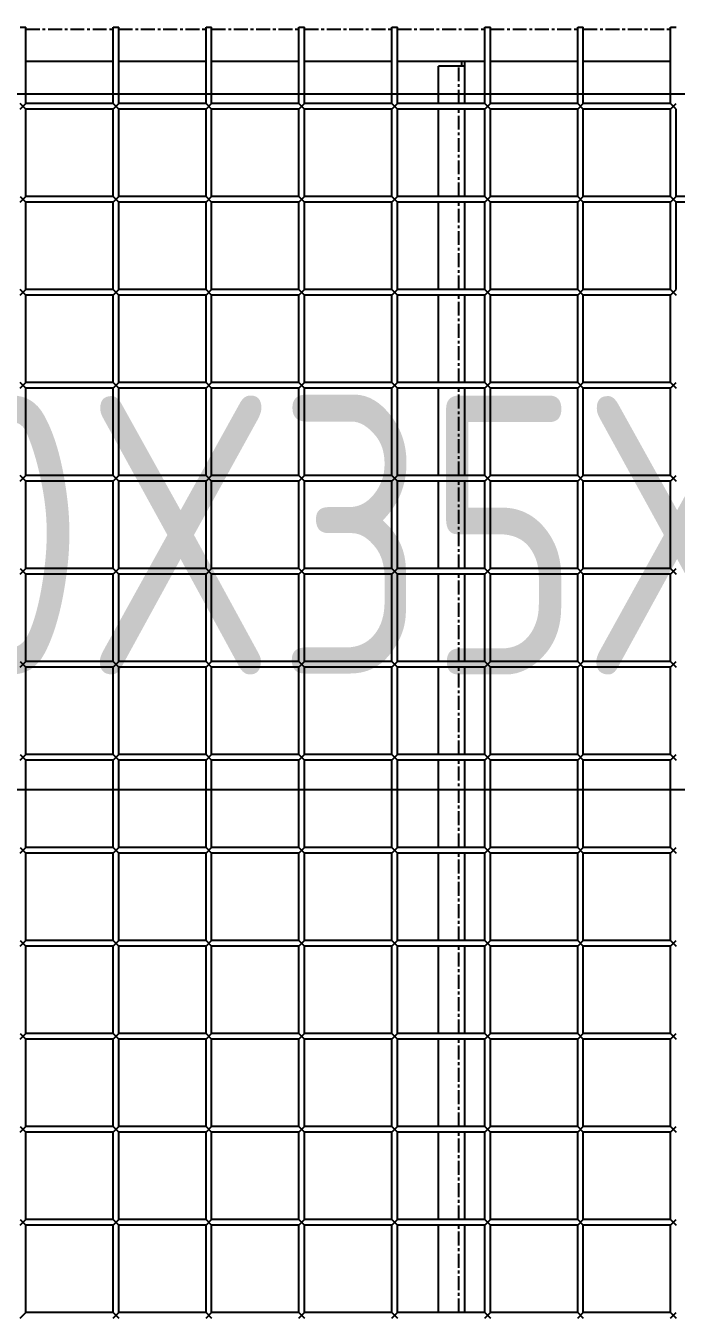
# Model space of a CAD drawing. Header units: millimetres. Extents: x -198529 to 244266, y -64 to 158464.
# Drawn here: x -164732 to -164382, y 97467 to 98160 of the extents above; entities that cross this region are included whole.
import ezdxf

# ---------------------------------------------------------------- set-up
doc = ezdxf.new("R2010")
doc.units = ezdxf.units.MM
doc.linetypes.add('CENTER', pattern=[12, 7.5, -1.5, 1.5, -1.5])
for name, color, linetype in [('0-DCC', 30, 'Continuous'), ('0-DCC-STRUC', 180, 'Continuous'), ('0-DCC-STRUC-T', 4, 'Continuous')]:
    doc.layers.add(name, color=color, linetype=linetype)
doc.styles.add('EDRI-COM', font='tssdeng.shx', dxfattribs={"width": 0.8, "bigfont": 'hztxt.shx'})

# ---------------------------------------------------------------- blocks, each defined once
blk = doc.blocks.new('DCC2850x1800(右)')
at = {"color": 0, "linetype": 'Continuous'}
for p, q in [((64392.5, -72712.38), (64389.5, -72712.38)), ((64392.5, -72753.48), (64392.5, -72712.38)), ((64439.5, -72753.48), (64439.5, -72712.38)), ((64442.5, -72712.38), (64439.5, -72712.38)), ((64442.5, -72753.48), (64442.5, -72712.38)), ((64489.5, -72753.48), (64489.5, -72712.38)), ((64492.5, -72712.38), (64489.5, -72712.38)), ((64492.5, -72753.48), (64492.5, -72712.38)), ((64539.5, -72753.48), (64539.5, -72712.38)), ((64542.5, -72712.38), (64539.5, -72712.38)), ((64542.5, -72753.48), (64542.5, -72712.38)), ((64589.5, -72753.48), (64589.5, -72712.38)), ((64592.5, -72712.38), (64589.5, -72712.38)), ((64592.5, -72753.48), (64592.5, -72712.38)), ((64639.5, -72753.48), (64639.5, -72712.38)), ((64642.5, -72712.38), (64639.5, -72712.38)), ((64642.5, -72753.48), (64642.5, -72712.38)), ((64689.5, -72753.48), (64689.5, -72712.38)), ((64692.5, -72712.38), (64689.5, -72712.38)), ((64692.5, -72753.48), (64692.5, -72712.38)), ((64739.5, -72753.48), (64739.5, -72712.38)), ((64742.5, -72712.38), (64739.5, -72712.38)), ((64392.5, -72730.88), (64439.5, -72730.88)), ((64442.5, -72730.88), (64489.5, -72730.88)), ((64492.5, -72730.88), (64539.5, -72730.88)), ((64503.5, -72730.88), (64503.5, -72753.48)), ((64505, -72730.88), (64505, -72733.38)), ((64542.5, -72730.88), (64589.5, -72730.88)), ((64592.5, -72730.88), (64639.5, -72730.88)), ((64642.5, -72730.88), (64689.5, -72730.88)), ((64692.5, -72730.88), (64739.5, -72730.88)), ((64503.5, -72733.38), (64517.5, -72733.38)), ((64517.5, -72753.48), (64517.5, -72733.38)), ((64392.5, -72756.48), (64389.5, -72753.48)), ((64389.5, -72756.48), (64392.5, -72753.48)), ((64389.5, -72803.48), (64389.5, -72756.48)), ((64392.5, -72753.48), (64439.5, -72753.48)), ((64392.5, -72756.48), (64439.5, -72756.48)), ((64392.5, -72803.48), (64392.5, -72756.48)), ((64442.5, -72756.48), (64439.5, -72753.48)), ((64439.5, -72756.48), (64442.5, -72753.48)), ((64439.5, -72803.48), (64439.5, -72756.48)), ((64442.5, -72753.48), (64489.5, -72753.48)), ((64442.5, -72756.48), (64489.5, -72756.48)), ((64442.5, -72803.48), (64442.5, -72756.48)), ((64492.5, -72756.48), (64489.5, -72753.48)), ((64489.5, -72756.48), (64492.5, -72753.48)), ((64489.5, -72803.48), (64489.5, -72756.48)), ((64492.5, -72753.48), (64539.5, -72753.48)), ((64492.5, -72756.48), (64539.5, -72756.48)), ((64492.5, -72803.48), (64492.5, -72756.48)), ((64503.5, -72756.48), (64503.5, -72803.48)), ((64517.5, -72803.48), (64517.5, -72756.48)), ((64542.5, -72756.48), (64539.5, -72753.48)), ((64539.5, -72756.48), (64542.5, -72753.48)), ((64539.5, -72803.48), (64539.5, -72756.48)), ((64542.5, -72753.48), (64589.5, -72753.48)), ((64542.5, -72756.48), (64589.5, -72756.48)), ((64542.5, -72803.48), (64542.5, -72756.48)), ((64592.5, -72756.48), (64589.5, -72753.48)), ((64589.5, -72756.48), (64592.5, -72753.48)), ((64589.5, -72803.48), (64589.5, -72756.48)), ((64592.5, -72753.48), (64639.5, -72753.48)), ((64592.5, -72756.48), (64639.5, -72756.48)), ((64592.5, -72803.48), (64592.5, -72756.48)), ((64642.5, -72756.48), (64639.5, -72753.48)), ((64639.5, -72756.48), (64642.5, -72753.48)), ((64639.5, -72803.48), (64639.5, -72756.48)), ((64642.5, -72753.48), (64689.5, -72753.48)), ((64642.5, -72756.48), (64689.5, -72756.48)), ((64642.5, -72803.48), (64642.5, -72756.48)), ((64692.5, -72756.48), (64689.5, -72753.48)), ((64689.5, -72756.48), (64692.5, -72753.48)), ((64689.5, -72803.48), (64689.5, -72756.48)), ((64692.5, -72753.48), (64739.5, -72753.48)), ((64692.5, -72756.48), (64739.5, -72756.48)), ((64692.5, -72803.48), (64692.5, -72756.48)), ((64742.5, -72756.48), (64739.5, -72753.48)), ((64739.5, -72756.48), (64742.5, -72753.48)), ((64739.5, -72803.48), (64739.5, -72756.48)), ((64342.5, -72803.48), (64389.5, -72803.48)), ((64342.5, -72806.48), (64389.5, -72806.48)), ((64392.5, -72806.48), (64389.5, -72803.48)), ((64392.5, -72803.48), (64389.5, -72806.48)), ((64389.5, -72853.48), (64389.5, -72806.48)), ((64392.5, -72803.48), (64439.5, -72803.48)), ((64392.5, -72853.48), (64392.5, -72806.48)), ((64392.5, -72806.48), (64439.5, -72806.48)), ((64442.5, -72806.48), (64439.5, -72803.48)), ((64442.5, -72803.48), (64439.5, -72806.48)), ((64439.5, -72853.48), (64439.5, -72806.48)), ((64442.5, -72803.48), (64489.5, -72803.48)), ((64442.5, -72853.48), (64442.5, -72806.48)), ((64442.5, -72806.48), (64489.5, -72806.48)), ((64492.5, -72806.48), (64489.5, -72803.48)), ((64492.5, -72803.48), (64489.5, -72806.48)), ((64489.5, -72853.48), (64489.5, -72806.48)), ((64492.5, -72803.48), (64539.5, -72803.48)), ((64492.5, -72853.48), (64492.5, -72806.48)), ((64492.5, -72806.48), (64539.5, -72806.48)), ((64503.5, -72806.48), (64503.5, -72853.48)), ((64517.5, -72853.48), (64517.5, -72806.48)), ((64542.5, -72806.48), (64539.5, -72803.48)), ((64542.5, -72803.48), (64539.5, -72806.48)), ((64539.5, -72853.48), (64539.5, -72806.48)), ((64542.5, -72803.48), (64589.5, -72803.48)), ((64542.5, -72853.48), (64542.5, -72806.48)), ((64542.5, -72806.48), (64589.5, -72806.48)), ((64592.5, -72806.48), (64589.5, -72803.48)), ((64592.5, -72803.48), (64589.5, -72806.48)), ((64589.5, -72853.48), (64589.5, -72806.48)), ((64592.5, -72803.48), (64639.5, -72803.48)), ((64592.5, -72853.48), (64592.5, -72806.48)), ((64592.5, -72806.48), (64639.5, -72806.48)), ((64642.5, -72806.48), (64639.5, -72803.48)), ((64642.5, -72803.48), (64639.5, -72806.48)), ((64639.5, -72853.48), (64639.5, -72806.48)), ((64642.5, -72803.48), (64689.5, -72803.48)), ((64642.5, -72853.48), (64642.5, -72806.48)), ((64642.5, -72806.48), (64689.5, -72806.48)), ((64692.5, -72806.48), (64689.5, -72803.48)), ((64692.5, -72803.48), (64689.5, -72806.48)), ((64689.5, -72853.48), (64689.5, -72806.48)), ((64692.5, -72803.48), (64739.5, -72803.48)), ((64692.5, -72853.48), (64692.5, -72806.48)), ((64692.5, -72806.48), (64739.5, -72806.48)), ((64742.5, -72806.48), (64739.5, -72803.48)), ((64742.5, -72803.48), (64739.5, -72806.48)), ((64739.5, -72853.48), (64739.5, -72806.48)), ((64392.5, -72856.48), (64389.5, -72853.48)), ((64392.5, -72853.48), (64389.5, -72856.48)), ((64392.5, -72853.48), (64439.5, -72853.48)), ((64392.5, -72903.48), (64392.5, -72856.48)), ((64392.5, -72856.48), (64439.5, -72856.48)), ((64442.5, -72856.48), (64439.5, -72853.48)), ((64442.5, -72853.48), (64439.5, -72856.48)), ((64439.5, -72903.48), (64439.5, -72856.48)), ((64442.5, -72853.48), (64489.5, -72853.48)), ((64442.5, -72903.48), (64442.5, -72856.48)), ((64442.5, -72856.48), (64489.5, -72856.48)), ((64492.5, -72856.48), (64489.5, -72853.48)), ((64492.5, -72853.48), (64489.5, -72856.48)), ((64489.5, -72903.48), (64489.5, -72856.48)), ((64492.5, -72853.48), (64539.5, -72853.48)), ((64492.5, -72903.48), (64492.5, -72856.48)), ((64492.5, -72856.48), (64539.5, -72856.48)), ((64503.5, -72856.48), (64503.5, -72903.48)), ((64517.5, -72903.48), (64517.5, -72856.48)), ((64542.5, -72856.48), (64539.5, -72853.48)), ((64542.5, -72853.48), (64539.5, -72856.48)), ((64539.5, -72903.48), (64539.5, -72856.48)), ((64542.5, -72853.48), (64589.5, -72853.48)), ((64542.5, -72903.48), (64542.5, -72856.48)), ((64542.5, -72856.48), (64589.5, -72856.48)), ((64592.5, -72856.48), (64589.5, -72853.48)), ((64592.5, -72853.48), (64589.5, -72856.48)), ((64589.5, -72903.48), (64589.5, -72856.48)), ((64592.5, -72853.48), (64639.5, -72853.48)), ((64592.5, -72903.48), (64592.5, -72856.48)), ((64592.5, -72856.48), (64639.5, -72856.48)), ((64642.5, -72856.48), (64639.5, -72853.48)), ((64639.5, -72856.48), (64642.5, -72853.48)), ((64639.5, -72903.48), (64639.5, -72856.48)), ((64642.5, -72853.48), (64689.5, -72853.48)), ((64642.5, -72903.48), (64642.5, -72856.48)), ((64642.5, -72856.48), (64689.5, -72856.48)), ((64692.5, -72856.48), (64689.5, -72853.48)), ((64689.5, -72856.48), (64692.5, -72853.48)), ((64689.5, -72903.48), (64689.5, -72856.48)), ((64692.5, -72853.48), (64739.5, -72853.48)), ((64692.5, -72903.48), (64692.5, -72856.48)), ((64692.5, -72856.48), (64739.5, -72856.48)), ((64742.5, -72856.48), (64739.5, -72853.48)), ((64739.5, -72856.48), (64742.5, -72853.48)), ((64739.5, -72903.48), (64739.5, -72856.48)), ((64392.5, -72906.48), (64389.5, -72903.48)), ((64392.5, -72903.48), (64389.5, -72906.48)), ((64392.5, -72903.48), (64439.5, -72903.48)), ((64442.5, -72906.48), (64439.5, -72903.48)), ((64442.5, -72903.48), (64439.5, -72906.48)), ((64442.5, -72903.48), (64489.5, -72903.48)), ((64492.5, -72906.48), (64489.5, -72903.48)), ((64492.5, -72903.48), (64489.5, -72906.48)), ((64492.5, -72903.48), (64539.5, -72903.48)), ((64542.5, -72906.48), (64539.5, -72903.48)), ((64542.5, -72903.48), (64539.5, -72906.48)), ((64542.5, -72903.48), (64589.5, -72903.48)), ((64592.5, -72906.48), (64589.5, -72903.48)), ((64592.5, -72903.48), (64589.5, -72906.48)), ((64592.5, -72903.48), (64639.5, -72903.48)), ((64642.5, -72906.48), (64639.5, -72903.48)), ((64642.5, -72903.48), (64639.5, -72906.48)), ((64642.5, -72903.48), (64689.5, -72903.48)), ((64692.5, -72906.48), (64689.5, -72903.48)), ((64689.5, -72906.48), (64692.5, -72903.48)), ((64692.5, -72903.48), (64739.5, -72903.48)), ((64742.5, -72906.48), (64739.5, -72903.48)), ((64739.5, -72906.48), (64742.5, -72903.48)), ((64392.5, -72953.48), (64392.5, -72906.48)), ((64392.5, -72906.48), (64439.5, -72906.48)), ((64439.5, -72953.48), (64439.5, -72906.48)), ((64442.5, -72953.48), (64442.5, -72906.48)), ((64442.5, -72906.48), (64489.5, -72906.48)), ((64489.5, -72953.48), (64489.5, -72906.48)), ((64492.5, -72953.48), (64492.5, -72906.48)), ((64492.5, -72906.48), (64539.5, -72906.48)), ((64503.5, -72906.48), (64503.5, -72953.48)), ((64517.5, -72953.48), (64517.5, -72906.48)), ((64539.5, -72953.48), (64539.5, -72906.48)), ((64542.5, -72953.48), (64542.5, -72906.48)), ((64542.5, -72906.48), (64589.5, -72906.48)), ((64589.5, -72953.48), (64589.5, -72906.48)), ((64592.5, -72953.48), (64592.5, -72906.48)), ((64592.5, -72906.48), (64639.5, -72906.48)), ((64639.5, -72953.48), (64639.5, -72906.48)), ((64642.5, -72953.48), (64642.5, -72906.48)), ((64642.5, -72906.48), (64689.5, -72906.48)), ((64689.5, -72953.48), (64689.5, -72906.48)), ((64692.5, -72953.48), (64692.5, -72906.48)), ((64692.5, -72906.48), (64739.5, -72906.48)), ((64739.5, -72953.48), (64739.5, -72906.48)), ((64392.5, -72956.48), (64389.5, -72953.48)), ((64392.5, -72953.48), (64389.5, -72956.48)), ((64392.5, -72953.48), (64439.5, -72953.48)), ((64442.5, -72956.48), (64439.5, -72953.48)), ((64442.5, -72953.48), (64439.5, -72956.48)), ((64442.5, -72953.48), (64489.5, -72953.48)), ((64492.5, -72956.48), (64489.5, -72953.48)), ((64492.5, -72953.48), (64489.5, -72956.48)), ((64492.5, -72953.48), (64539.5, -72953.48)), ((64542.5, -72956.48), (64539.5, -72953.48)), ((64542.5, -72953.48), (64539.5, -72956.48)), ((64542.5, -72953.48), (64589.5, -72953.48)), ((64592.5, -72956.48), (64589.5, -72953.48)), ((64592.5, -72953.48), (64589.5, -72956.48)), ((64592.5, -72953.48), (64639.5, -72953.48)), ((64642.5, -72956.48), (64639.5, -72953.48)), ((64642.5, -72953.48), (64639.5, -72956.48)), ((64642.5, -72953.48), (64689.5, -72953.48)), ((64692.5, -72956.48), (64689.5, -72953.48)), ((64692.5, -72953.48), (64689.5, -72956.48)), ((64692.5, -72953.48), (64739.5, -72953.48)), ((64742.5, -72956.48), (64739.5, -72953.48)), ((64739.5, -72956.48), (64742.5, -72953.48)), ((64392.5, -73003.48), (64392.5, -72956.48)), ((64392.5, -72956.48), (64439.5, -72956.48)), ((64439.5, -73003.48), (64439.5, -72956.48)), ((64442.5, -73003.48), (64442.5, -72956.48)), ((64442.5, -72956.48), (64489.5, -72956.48)), ((64489.5, -73003.48), (64489.5, -72956.48)), ((64492.5, -73003.48), (64492.5, -72956.48)), ((64492.5, -72956.48), (64539.5, -72956.48)), ((64503.5, -72956.48), (64503.5, -73003.48)), ((64517.5, -73003.48), (64517.5, -72956.48)), ((64539.5, -73003.48), (64539.5, -72956.48)), ((64542.5, -73003.48), (64542.5, -72956.48)), ((64542.5, -72956.48), (64589.5, -72956.48)), ((64589.5, -73003.48), (64589.5, -72956.48)), ((64592.5, -73003.48), (64592.5, -72956.48)), ((64592.5, -72956.48), (64639.5, -72956.48)), ((64639.5, -73003.48), (64639.5, -72956.48)), ((64642.5, -73003.48), (64642.5, -72956.48)), ((64642.5, -72956.48), (64689.5, -72956.48)), ((64689.5, -73003.48), (64689.5, -72956.48)), ((64692.5, -73003.48), (64692.5, -72956.48)), ((64692.5, -72956.48), (64739.5, -72956.48)), ((64739.5, -73003.48), (64739.5, -72956.48)), ((64392.5, -73006.48), (64389.5, -73003.48)), ((64392.5, -73003.48), (64389.5, -73006.48)), ((64392.5, -73003.48), (64439.5, -73003.48)), ((64392.5, -73053.48), (64392.5, -73006.48)), ((64392.5, -73006.48), (64439.5, -73006.48)), ((64442.5, -73006.48), (64439.5, -73003.48)), ((64442.5, -73003.48), (64439.5, -73006.48)), ((64439.5, -73053.48), (64439.5, -73006.48)), ((64442.5, -73003.48), (64489.5, -73003.48)), ((64442.5, -73053.48), (64442.5, -73006.48)), ((64442.5, -73006.48), (64489.5, -73006.48)), ((64492.5, -73006.48), (64489.5, -73003.48)), ((64492.5, -73003.48), (64489.5, -73006.48)), ((64489.5, -73053.48), (64489.5, -73006.48)), ((64492.5, -73003.48), (64539.5, -73003.48)), ((64492.5, -73053.48), (64492.5, -73006.48)), ((64492.5, -73006.48), (64539.5, -73006.48)), ((64503.5, -73006.48), (64503.5, -73053.48)), ((64517.5, -73053.48), (64517.5, -73006.48)), ((64542.5, -73006.48), (64539.5, -73003.48)), ((64542.5, -73003.48), (64539.5, -73006.48)), ((64539.5, -73053.48), (64539.5, -73006.48)), ((64542.5, -73003.48), (64589.5, -73003.48)), ((64542.5, -73053.48), (64542.5, -73006.48)), ((64542.5, -73006.48), (64589.5, -73006.48)), ((64592.5, -73006.48), (64589.5, -73003.48)), ((64592.5, -73003.48), (64589.5, -73006.48)), ((64589.5, -73053.48), (64589.5, -73006.48)), ((64592.5, -73003.48), (64639.5, -73003.48)), ((64592.5, -73053.48), (64592.5, -73006.48)), ((64592.5, -73006.48), (64639.5, -73006.48)), ((64642.5, -73006.48), (64639.5, -73003.48)), ((64642.5, -73003.48), (64639.5, -73006.48)), ((64639.5, -73053.48), (64639.5, -73006.48)), ((64642.5, -73003.48), (64689.5, -73003.48)), ((64642.5, -73053.48), (64642.5, -73006.48)), ((64642.5, -73006.48), (64689.5, -73006.48)), ((64692.5, -73006.48), (64689.5, -73003.48)), ((64692.5, -73003.48), (64689.5, -73006.48)), ((64689.5, -73053.48), (64689.5, -73006.48)), ((64692.5, -73003.48), (64739.5, -73003.48)), ((64692.5, -73053.48), (64692.5, -73006.48)), ((64692.5, -73006.48), (64739.5, -73006.48)), ((64742.5, -73006.48), (64739.5, -73003.48)), ((64742.5, -73003.48), (64739.5, -73006.48)), ((64739.5, -73053.48), (64739.5, -73006.48)), ((64392.5, -73056.48), (64389.5, -73053.48)), ((64392.5, -73053.48), (64389.5, -73056.48)), ((64392.5, -73053.48), (64439.5, -73053.48)), ((64392.5, -73103.48), (64392.5, -73056.48)), ((64392.5, -73056.48), (64439.5, -73056.48)), ((64442.5, -73056.48), (64439.5, -73053.48)), ((64442.5, -73053.48), (64439.5, -73056.48)), ((64439.5, -73103.48), (64439.5, -73056.48)), ((64442.5, -73053.48), (64489.5, -73053.48)), ((64442.5, -73103.48), (64442.5, -73056.48)), ((64442.5, -73056.48), (64489.5, -73056.48)), ((64492.5, -73056.48), (64489.5, -73053.48)), ((64492.5, -73053.48), (64489.5, -73056.48)), ((64489.5, -73103.48), (64489.5, -73056.48)), ((64492.5, -73053.48), (64539.5, -73053.48)), ((64492.5, -73103.48), (64492.5, -73056.48)), ((64492.5, -73056.48), (64539.5, -73056.48)), ((64503.5, -73056.48), (64503.5, -73103.48)), ((64517.5, -73103.48), (64517.5, -73056.48)), ((64542.5, -73056.48), (64539.5, -73053.48)), ((64542.5, -73053.48), (64539.5, -73056.48)), ((64539.5, -73103.48), (64539.5, -73056.48)), ((64542.5, -73053.48), (64589.5, -73053.48)), ((64542.5, -73103.48), (64542.5, -73056.48)), ((64542.5, -73056.48), (64589.5, -73056.48)), ((64592.5, -73056.48), (64589.5, -73053.48)), ((64592.5, -73053.48), (64589.5, -73056.48)), ((64589.5, -73103.48), (64589.5, -73056.48)), ((64592.5, -73053.48), (64639.5, -73053.48)), ((64592.5, -73103.48), (64592.5, -73056.48)), ((64592.5, -73056.48), (64639.5, -73056.48)), ((64642.5, -73056.48), (64639.5, -73053.48)), ((64642.5, -73053.48), (64639.5, -73056.48)), ((64639.5, -73103.48), (64639.5, -73056.48)), ((64642.5, -73053.48), (64689.5, -73053.48)), ((64642.5, -73103.48), (64642.5, -73056.48)), ((64642.5, -73056.48), (64689.5, -73056.48)), ((64692.5, -73056.48), (64689.5, -73053.48)), ((64692.5, -73053.48), (64689.5, -73056.48)), ((64689.5, -73103.48), (64689.5, -73056.48)), ((64692.5, -73053.48), (64739.5, -73053.48)), ((64692.5, -73103.48), (64692.5, -73056.48)), ((64692.5, -73056.48), (64739.5, -73056.48)), ((64742.5, -73056.48), (64739.5, -73053.48)), ((64742.5, -73053.48), (64739.5, -73056.48)), ((64739.5, -73103.48), (64739.5, -73056.48)), ((64392.5, -73106.48), (64389.5, -73103.48)), ((64392.5, -73103.48), (64389.5, -73106.48)), ((64392.5, -73103.48), (64439.5, -73103.48)), ((64392.5, -73153.48), (64392.5, -73106.48)), ((64392.5, -73106.48), (64439.5, -73106.48)), ((64442.5, -73106.48), (64439.5, -73103.48)), ((64442.5, -73103.48), (64439.5, -73106.48)), ((64439.5, -73153.48), (64439.5, -73106.48)), ((64442.5, -73103.48), (64489.5, -73103.48)), ((64442.5, -73153.48), (64442.5, -73106.48)), ((64442.5, -73106.48), (64489.5, -73106.48)), ((64492.5, -73106.48), (64489.5, -73103.48)), ((64492.5, -73103.48), (64489.5, -73106.48)), ((64489.5, -73153.48), (64489.5, -73106.48)), ((64492.5, -73103.48), (64539.5, -73103.48)), ((64492.5, -73153.48), (64492.5, -73106.48)), ((64492.5, -73106.48), (64539.5, -73106.48)), ((64503.5, -73106.48), (64503.5, -73153.48)), ((64517.5, -73153.48), (64517.5, -73106.48)), ((64542.5, -73106.48), (64539.5, -73103.48)), ((64542.5, -73103.48), (64539.5, -73106.48)), ((64539.5, -73153.48), (64539.5, -73106.48)), ((64542.5, -73103.48), (64589.5, -73103.48)), ((64542.5, -73153.48), (64542.5, -73106.48)), ((64542.5, -73106.48), (64589.5, -73106.48)), ((64592.5, -73106.48), (64589.5, -73103.48)), ((64592.5, -73103.48), (64589.5, -73106.48)), ((64589.5, -73153.48), (64589.5, -73106.48)), ((64592.5, -73103.48), (64639.5, -73103.48)), ((64592.5, -73153.48), (64592.5, -73106.48)), ((64592.5, -73106.48), (64639.5, -73106.48)), ((64642.5, -73106.48), (64639.5, -73103.48)), ((64642.5, -73103.48), (64639.5, -73106.48)), ((64639.5, -73153.48), (64639.5, -73106.48)), ((64642.5, -73103.48), (64689.5, -73103.48)), ((64642.5, -73153.48), (64642.5, -73106.48)), ((64642.5, -73106.48), (64689.5, -73106.48)), ((64692.5, -73106.48), (64689.5, -73103.48)), ((64692.5, -73103.48), (64689.5, -73106.48)), ((64689.5, -73153.48), (64689.5, -73106.48)), ((64692.5, -73103.48), (64739.5, -73103.48)), ((64692.5, -73153.48), (64692.5, -73106.48)), ((64692.5, -73106.48), (64739.5, -73106.48)), ((64742.5, -73106.48), (64739.5, -73103.48)), ((64742.5, -73103.48), (64739.5, -73106.48)), ((64739.5, -73153.48), (64739.5, -73106.48)), ((64392.5, -73156.48), (64389.5, -73153.48)), ((64392.5, -73153.48), (64389.5, -73156.48)), ((64392.5, -73153.48), (64439.5, -73153.48)), ((64442.5, -73156.48), (64439.5, -73153.48)), ((64442.5, -73153.48), (64439.5, -73156.48)), ((64442.5, -73153.48), (64489.5, -73153.48)), ((64492.5, -73156.48), (64489.5, -73153.48)), ((64492.5, -73153.48), (64489.5, -73156.48)), ((64492.5, -73153.48), (64539.5, -73153.48)), ((64542.5, -73156.48), (64539.5, -73153.48)), ((64542.5, -73153.48), (64539.5, -73156.48)), ((64542.5, -73153.48), (64589.5, -73153.48)), ((64592.5, -73156.48), (64589.5, -73153.48)), ((64592.5, -73153.48), (64589.5, -73156.48)), ((64592.5, -73153.48), (64639.5, -73153.48)), ((64642.5, -73156.48), (64639.5, -73153.48)), ((64642.5, -73153.48), (64639.5, -73156.48)), ((64642.5, -73153.48), (64689.5, -73153.48)), ((64692.5, -73156.48), (64689.5, -73153.48)), ((64692.5, -73153.48), (64689.5, -73156.48)), ((64692.5, -73153.48), (64739.5, -73153.48)), ((64742.5, -73156.48), (64739.5, -73153.48)), ((64742.5, -73153.48), (64739.5, -73156.48)), ((64392.5, -73203.48), (64392.5, -73156.48)), ((64392.5, -73156.48), (64439.5, -73156.48)), ((64439.5, -73203.48), (64439.5, -73156.48)), ((64442.5, -73203.48), (64442.5, -73156.48)), ((64442.5, -73156.48), (64489.5, -73156.48)), ((64489.5, -73203.48), (64489.5, -73156.48)), ((64492.5, -73203.48), (64492.5, -73156.48)), ((64492.5, -73156.48), (64539.5, -73156.48)), ((64503.5, -73156.48), (64503.5, -73203.48)), ((64517.5, -73203.48), (64517.5, -73156.48)), ((64539.5, -73203.48), (64539.5, -73156.48)), ((64542.5, -73203.48), (64542.5, -73156.48)), ((64542.5, -73156.48), (64589.5, -73156.48)), ((64589.5, -73203.48), (64589.5, -73156.48)), ((64592.5, -73203.48), (64592.5, -73156.48)), ((64592.5, -73156.48), (64639.5, -73156.48)), ((64639.5, -73203.48), (64639.5, -73156.48)), ((64642.5, -73203.48), (64642.5, -73156.48)), ((64642.5, -73156.48), (64689.5, -73156.48)), ((64689.5, -73203.48), (64689.5, -73156.48)), ((64692.5, -73203.48), (64692.5, -73156.48)), ((64692.5, -73156.48), (64739.5, -73156.48)), ((64739.5, -73203.48), (64739.5, -73156.48)), ((64392.5, -73206.48), (64389.5, -73203.48)), ((64392.5, -73203.48), (64389.5, -73206.48)), ((64392.5, -73203.48), (64439.5, -73203.48)), ((64442.5, -73206.48), (64439.5, -73203.48)), ((64442.5, -73203.48), (64439.5, -73206.48)), ((64442.5, -73203.48), (64489.5, -73203.48)), ((64492.5, -73206.48), (64489.5, -73203.48)), ((64492.5, -73203.48), (64489.5, -73206.48)), ((64492.5, -73203.48), (64539.5, -73203.48)), ((64542.5, -73206.48), (64539.5, -73203.48)), ((64542.5, -73203.48), (64539.5, -73206.48)), ((64542.5, -73203.48), (64589.5, -73203.48)), ((64592.5, -73206.48), (64589.5, -73203.48)), ((64592.5, -73203.48), (64589.5, -73206.48)), ((64592.5, -73203.48), (64639.5, -73203.48)), ((64642.5, -73206.48), (64639.5, -73203.48)), ((64642.5, -73203.48), (64639.5, -73206.48)), ((64642.5, -73203.48), (64689.5, -73203.48)), ((64692.5, -73206.48), (64689.5, -73203.48)), ((64692.5, -73203.48), (64689.5, -73206.48)), ((64692.5, -73203.48), (64739.5, -73203.48)), ((64742.5, -73206.48), (64739.5, -73203.48)), ((64742.5, -73203.48), (64739.5, -73206.48)), ((64392.5, -73253.48), (64392.5, -73206.48)), ((64392.5, -73206.48), (64439.5, -73206.48)), ((64439.5, -73253.48), (64439.5, -73206.48)), ((64442.5, -73253.48), (64442.5, -73206.48)), ((64442.5, -73206.48), (64489.5, -73206.48)), ((64489.5, -73253.48), (64489.5, -73206.48)), ((64492.5, -73253.48), (64492.5, -73206.48)), ((64492.5, -73206.48), (64539.5, -73206.48)), ((64503.5, -73206.48), (64503.5, -73253.48)), ((64517.5, -73253.48), (64517.5, -73206.48)), ((64539.5, -73253.48), (64539.5, -73206.48)), ((64542.5, -73253.48), (64542.5, -73206.48)), ((64542.5, -73206.48), (64589.5, -73206.48)), ((64589.5, -73253.48), (64589.5, -73206.48)), ((64592.5, -73253.48), (64592.5, -73206.48)), ((64592.5, -73206.48), (64639.5, -73206.48)), ((64639.5, -73253.48), (64639.5, -73206.48)), ((64642.5, -73253.48), (64642.5, -73206.48)), ((64642.5, -73206.48), (64689.5, -73206.48)), ((64689.5, -73253.48), (64689.5, -73206.48)), ((64692.5, -73253.48), (64692.5, -73206.48)), ((64692.5, -73206.48), (64739.5, -73206.48)), ((64739.5, -73253.48), (64739.5, -73206.48)), ((64392.5, -73256.48), (64389.5, -73253.48)), ((64392.5, -73253.48), (64389.5, -73256.48)), ((64392.5, -73253.48), (64439.5, -73253.48)), ((64392.5, -73303.48), (64392.5, -73256.48)), ((64392.5, -73256.48), (64439.5, -73256.48)), ((64442.5, -73256.48), (64439.5, -73253.48)), ((64442.5, -73253.48), (64439.5, -73256.48)), ((64439.5, -73303.48), (64439.5, -73256.48)), ((64442.5, -73253.48), (64489.5, -73253.48)), ((64442.5, -73303.48), (64442.5, -73256.48)), ((64442.5, -73256.48), (64489.5, -73256.48)), ((64492.5, -73256.48), (64489.5, -73253.48)), ((64492.5, -73253.48), (64489.5, -73256.48)), ((64489.5, -73303.48), (64489.5, -73256.48)), ((64492.5, -73253.48), (64539.5, -73253.48)), ((64492.5, -73303.48), (64492.5, -73256.48)), ((64492.5, -73256.48), (64539.5, -73256.48)), ((64503.5, -73256.48), (64503.5, -73303.48)), ((64517.5, -73303.48), (64517.5, -73256.48)), ((64542.5, -73256.48), (64539.5, -73253.48)), ((64542.5, -73253.48), (64539.5, -73256.48)), ((64539.5, -73303.48), (64539.5, -73256.48)), ((64542.5, -73253.48), (64589.5, -73253.48)), ((64542.5, -73303.48), (64542.5, -73256.48)), ((64542.5, -73256.48), (64589.5, -73256.48)), ((64592.5, -73256.48), (64589.5, -73253.48)), ((64592.5, -73253.48), (64589.5, -73256.48)), ((64589.5, -73303.48), (64589.5, -73256.48)), ((64592.5, -73253.48), (64639.5, -73253.48)), ((64592.5, -73303.48), (64592.5, -73256.48)), ((64592.5, -73256.48), (64639.5, -73256.48)), ((64642.5, -73256.48), (64639.5, -73253.48)), ((64642.5, -73253.48), (64639.5, -73256.48)), ((64639.5, -73303.48), (64639.5, -73256.48)), ((64642.5, -73253.48), (64689.5, -73253.48)), ((64642.5, -73303.48), (64642.5, -73256.48)), ((64642.5, -73256.48), (64689.5, -73256.48)), ((64692.5, -73256.48), (64689.5, -73253.48)), ((64692.5, -73253.48), (64689.5, -73256.48)), ((64689.5, -73303.48), (64689.5, -73256.48)), ((64692.5, -73253.48), (64739.5, -73253.48)), ((64692.5, -73303.48), (64692.5, -73256.48)), ((64692.5, -73256.48), (64739.5, -73256.48)), ((64742.5, -73256.48), (64739.5, -73253.48)), ((64742.5, -73253.48), (64739.5, -73256.48)), ((64739.5, -73303.48), (64739.5, -73256.48)), ((64392.5, -73306.48), (64389.5, -73303.48)), ((64392.5, -73303.48), (64389.5, -73306.48)), ((64392.5, -73303.48), (64439.5, -73303.48)), ((64392.5, -73353.48), (64392.5, -73306.48)), ((64392.5, -73306.48), (64439.5, -73306.48)), ((64442.5, -73306.48), (64439.5, -73303.48)), ((64442.5, -73303.48), (64439.5, -73306.48)), ((64439.5, -73353.48), (64439.5, -73306.48)), ((64442.5, -73303.48), (64489.5, -73303.48)), ((64442.5, -73353.48), (64442.5, -73306.48)), ((64442.5, -73306.48), (64489.5, -73306.48)), ((64492.5, -73306.48), (64489.5, -73303.48)), ((64492.5, -73303.48), (64489.5, -73306.48)), ((64489.5, -73353.48), (64489.5, -73306.48)), ((64492.5, -73303.48), (64539.5, -73303.48)), ((64492.5, -73353.48), (64492.5, -73306.48)), ((64492.5, -73306.48), (64539.5, -73306.48)), ((64503.5, -73306.48), (64503.5, -73353.48)), ((64517.5, -73353.48), (64517.5, -73306.48)), ((64542.5, -73306.48), (64539.5, -73303.48)), ((64542.5, -73303.48), (64539.5, -73306.48)), ((64539.5, -73353.48), (64539.5, -73306.48)), ((64542.5, -73303.48), (64589.5, -73303.48)), ((64542.5, -73353.48), (64542.5, -73306.48)), ((64542.5, -73306.48), (64589.5, -73306.48)), ((64592.5, -73306.48), (64589.5, -73303.48)), ((64592.5, -73303.48), (64589.5, -73306.48)), ((64589.5, -73353.48), (64589.5, -73306.48)), ((64592.5, -73303.48), (64639.5, -73303.48)), ((64592.5, -73353.48), (64592.5, -73306.48)), ((64592.5, -73306.48), (64639.5, -73306.48)), ((64642.5, -73306.48), (64639.5, -73303.48)), ((64642.5, -73303.48), (64639.5, -73306.48)), ((64639.5, -73353.48), (64639.5, -73306.48)), ((64642.5, -73303.48), (64689.5, -73303.48)), ((64642.5, -73353.48), (64642.5, -73306.48)), ((64642.5, -73306.48), (64689.5, -73306.48)), ((64692.5, -73306.48), (64689.5, -73303.48)), ((64692.5, -73303.48), (64689.5, -73306.48)), ((64689.5, -73353.48), (64689.5, -73306.48)), ((64692.5, -73303.48), (64739.5, -73303.48)), ((64692.5, -73353.48), (64692.5, -73306.48)), ((64692.5, -73306.48), (64739.5, -73306.48)), ((64742.5, -73306.48), (64739.5, -73303.48)), ((64742.5, -73303.48), (64739.5, -73306.48)), ((64739.5, -73353.48), (64739.5, -73306.48)), ((64392.5, -73353.48), (64389.5, -73356.48)), ((64392.5, -73356.48), (64389.5, -73353.48)), ((64392.5, -73353.48), (64439.5, -73353.48)), ((64442.5, -73356.48), (64439.5, -73353.48)), ((64442.5, -73353.48), (64439.5, -73356.48)), ((64442.5, -73353.48), (64489.5, -73353.48)), ((64492.5, -73356.48), (64489.5, -73353.48)), ((64492.5, -73353.48), (64489.5, -73356.48)), ((64492.5, -73353.48), (64539.5, -73353.48)), ((64542.5, -73356.48), (64539.5, -73353.48)), ((64542.5, -73353.48), (64539.5, -73356.48)), ((64542.5, -73353.48), (64589.5, -73353.48)), ((64592.5, -73353.48), (64589.5, -73356.48)), ((64592.5, -73356.48), (64589.5, -73353.48)), ((64592.5, -73353.48), (64639.5, -73353.48)), ((64642.5, -73356.48), (64639.5, -73353.48)), ((64642.5, -73353.48), (64639.5, -73356.48)), ((64642.5, -73353.48), (64689.5, -73353.48)), ((64692.5, -73356.48), (64689.5, -73353.48)), ((64692.5, -73353.48), (64689.5, -73356.48)), ((64692.5, -73353.48), (64739.5, -73353.48)), ((64742.5, -73356.48), (64739.5, -73353.48)), ((64742.5, -73353.48), (64739.5, -73356.48)), ((64392.5, -73403.48), (64392.5, -73356.48)), ((64392.5, -73356.48), (64439.5, -73356.48)), ((64439.5, -73403.48), (64439.5, -73356.48)), ((64442.5, -73403.48), (64442.5, -73356.48)), ((64442.5, -73356.48), (64489.5, -73356.48)), ((64489.5, -73403.48), (64489.5, -73356.48)), ((64492.5, -73403.48), (64492.5, -73356.48)), ((64492.5, -73356.48), (64539.5, -73356.48)), ((64503.5, -73356.48), (64503.5, -73403.48)), ((64517.5, -73403.48), (64517.5, -73356.48)), ((64539.5, -73403.48), (64539.5, -73356.48)), ((64542.5, -73403.48), (64542.5, -73356.48)), ((64542.5, -73356.48), (64589.5, -73356.48)), ((64589.5, -73403.48), (64589.5, -73356.48)), ((64592.5, -73403.48), (64592.5, -73356.48)), ((64592.5, -73356.48), (64639.5, -73356.48)), ((64639.5, -73403.48), (64639.5, -73356.48)), ((64642.5, -73403.48), (64642.5, -73356.48)), ((64642.5, -73356.48), (64689.5, -73356.48)), ((64689.5, -73403.48), (64689.5, -73356.48)), ((64692.5, -73403.48), (64692.5, -73356.48)), ((64692.5, -73356.48), (64739.5, -73356.48)), ((64739.5, -73403.48), (64739.5, -73356.48)), ((64392.5, -73403.48), (64389.5, -73406.48)), ((64392.5, -73406.48), (64389.5, -73403.48)), ((64392.5, -73403.48), (64439.5, -73403.48)), ((64442.5, -73403.48), (64439.5, -73406.48)), ((64442.5, -73406.48), (64439.5, -73403.48)), ((64442.5, -73403.48), (64489.5, -73403.48)), ((64492.5, -73406.48), (64489.5, -73403.48)), ((64492.5, -73403.48), (64489.5, -73406.48)), ((64492.5, -73403.48), (64539.5, -73403.48)), ((64542.5, -73403.48), (64539.5, -73406.48)), ((64542.5, -73406.48), (64539.5, -73403.48)), ((64542.5, -73403.48), (64589.5, -73403.48)), ((64592.5, -73403.48), (64589.5, -73406.48)), ((64592.5, -73406.48), (64589.5, -73403.48)), ((64592.5, -73403.48), (64639.5, -73403.48)), ((64642.5, -73403.48), (64639.5, -73406.48)), ((64642.5, -73406.48), (64639.5, -73403.48)), ((64642.5, -73403.48), (64689.5, -73403.48)), ((64692.5, -73406.48), (64689.5, -73403.48)), ((64692.5, -73403.48), (64689.5, -73406.48)), ((64692.5, -73403.48), (64739.5, -73403.48)), ((64742.5, -73406.48), (64739.5, -73403.48))]:
    blk.add_line(p, q, dxfattribs=at)
at = {"color": 0, "linetype": 'CENTER'}
for p, q in [((64439.5, -72713.38), (64392.5, -72713.38)), ((64489.5, -72713.38), (64442.5, -72713.38)), ((64539.5, -72713.38), (64492.5, -72713.38)), ((64589.5, -72713.38), (64542.5, -72713.38)), ((64639.5, -72713.38), (64592.5, -72713.38)), ((64689.5, -72713.38), (64642.5, -72713.38)), ((64739.5, -72713.38), (64692.5, -72713.38)), ((64506.5, -72753.48), (64506.5, -72733.38)), ((64506.5, -72803.48), (64506.5, -72756.48)), ((64506.5, -72853.48), (64506.5, -72806.48)), ((64506.5, -72903.48), (64506.5, -72856.48)), ((64506.5, -72953.48), (64506.5, -72906.48)), ((64506.5, -73003.48), (64506.5, -72956.48)), ((64506.5, -73053.48), (64506.5, -73006.48)), ((64506.5, -73103.48), (64506.5, -73056.48)), ((64506.5, -73153.48), (64506.5, -73106.48)), ((64506.5, -73203.48), (64506.5, -73156.48)), ((64506.5, -73253.48), (64506.5, -73206.48)), ((64506.5, -73303.48), (64506.5, -73256.48)), ((64506.5, -73353.48), (64506.5, -73306.48)), ((64506.5, -73403.48), (64506.5, -73356.48))]:
    blk.add_line(p, q, dxfattribs=at)

msp = doc.modelspace()

# ---------------------------------------------------------------- linework, layer by layer
at = {"layer": '0-DCC-STRUC'}
msp.add_lwpolyline([(-162995.77, 98123.01), (-165820.77, 98123.01), (-165820.77, 98323.01), (-162995.77, 98323.01)], close=True, dxfattribs=at)
at = {"layer": '0-DCC-STRUC-T'}
msp.add_line((-165324.53, 97749.13), (-163921.78, 97749.13), dxfattribs=at)

# ---------------------------------------------------------------- block references
at = {"layer": '0-DCC', "xscale": -1}
msp.add_blockref('DCC2850x1800(右)', (-99992.77, 170871.49), dxfattribs=at)

# ---------------------------------------------------------------- texts
at = {"layer": '0-DCC-STRUC-T', "style": 'EDRI-COM', "width": 0.8}
msp.add_text('C200X100X35X3.0', height=150, dxfattribs=at).set_placement((-165335.23, 97811.06))

doc.saveas('drawing.dxf')
